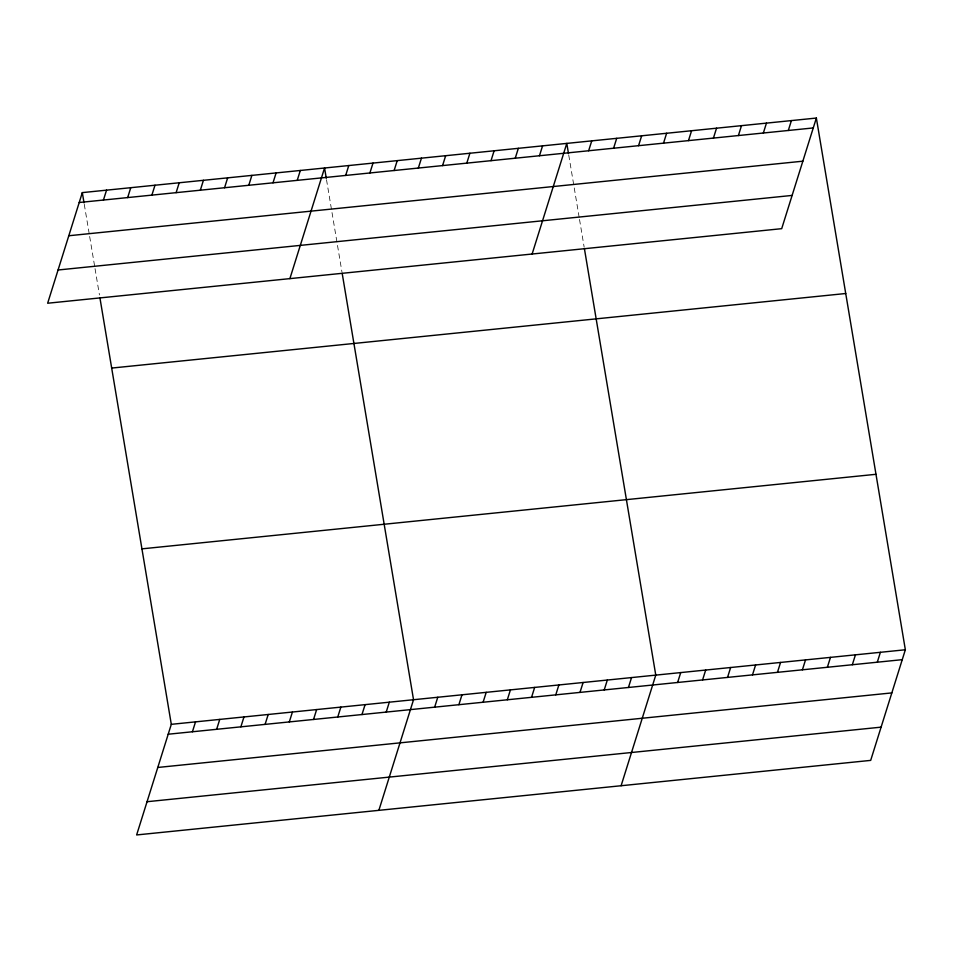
<?xml version="1.0" encoding="UTF-8"?>
<svg xmlns="http://www.w3.org/2000/svg" width="953" height="953" viewBox="0 0 953 953"><rect width="100%" height="100%" fill="white"/><g stroke="black" fill="none" stroke-linecap="round" stroke-linejoin="round"><path stroke-width="0.71" stroke-dasharray="4.76 3.57" d="M568.75 155.101L579.269 217.975M579.519 219.44L584.165 247.22M326.51 179.7L341.924 271.819M84.269 204.311L89.415 235.01M89.653 236.475L94.8 267.185M95.038 268.651L99.446 294.965"/><path stroke-width="1.43" d="M82.315 192.613L47.65 303.233L781.698 228.672L816.364 118.053L82.315 192.613L84.031 202.846M103.436 200.047L106.545 190.147M127.666 197.581L130.764 187.693M151.884 195.127L154.994 185.227M176.114 192.661L179.212 182.773M200.333 190.207L203.43 180.308M224.563 187.741L227.66 177.842M248.781 185.287L251.878 175.388M273.011 182.821L276.108 172.922M297.229 180.355L300.326 170.468M289.891 278.621L324.556 168.002L326.271 178.235M99.934 297.896L171.302 724.328L136.636 834.947L870.685 760.387L905.35 649.767L816.364 118.053M345.677 175.435L348.774 165.548M192.423 731.761L195.52 721.874M369.895 172.981L373.004 163.082M216.641 729.307L219.75 719.408M394.125 170.516L397.222 160.628M240.871 726.841L243.968 716.954M418.343 168.062L421.452 158.162M265.089 724.387L268.198 714.488M442.573 165.596L445.67 155.696M289.319 721.921L292.416 712.022M466.791 163.142L469.9 153.242M313.537 719.467L316.646 709.568M491.021 160.676L494.119 150.777M337.767 717.001L340.864 707.102M515.239 158.21L518.349 148.323M361.985 714.536L365.082 704.648M539.469 155.756L542.567 145.857M386.215 712.082L389.312 702.182M532.119 254.022L566.797 143.403L568.5 153.636M378.865 810.348L413.531 699.728L342.175 273.285M588.644 150.765L591.753 140.865M434.663 707.162L437.761 697.262M613.601 148.227L616.71 138.328M458.881 704.696L461.979 694.808M638.558 145.69L641.667 135.791M483.1 702.242L486.209 692.343M663.526 143.153L666.624 133.253M507.33 699.776L510.427 689.877M688.483 140.615L691.58 130.728M531.548 697.322L534.657 687.423M713.44 138.09L716.537 128.19M555.778 694.856L558.875 684.957M738.396 135.552L741.494 125.653M579.996 692.39L583.105 682.503M763.353 133.015L766.45 123.116M604.226 689.936L607.323 680.037M788.31 130.478L791.407 120.578M628.444 687.47L631.553 677.583M621.106 785.737L655.771 675.117L584.415 248.685M677.631 682.479L680.728 672.58M702.587 679.942L705.685 670.054M727.544 677.404L730.641 667.517M752.501 674.879L755.598 664.98M777.457 672.341L780.567 662.442M802.414 669.804L805.523 659.905M827.371 667.267L830.48 657.367M852.339 664.729L855.437 654.842M877.296 662.204L880.393 652.305M79.218 202.501L813.266 127.94M68.795 235.748L802.855 161.188M58.062 269.997L792.122 195.425M111.68 368.072L845.728 293.512M141.937 548.857L875.986 474.296M171.302 724.328L905.35 649.767M168.193 734.227L902.253 659.667M157.781 767.463L891.829 692.902M147.048 801.711L881.096 727.151"/></g></svg>
